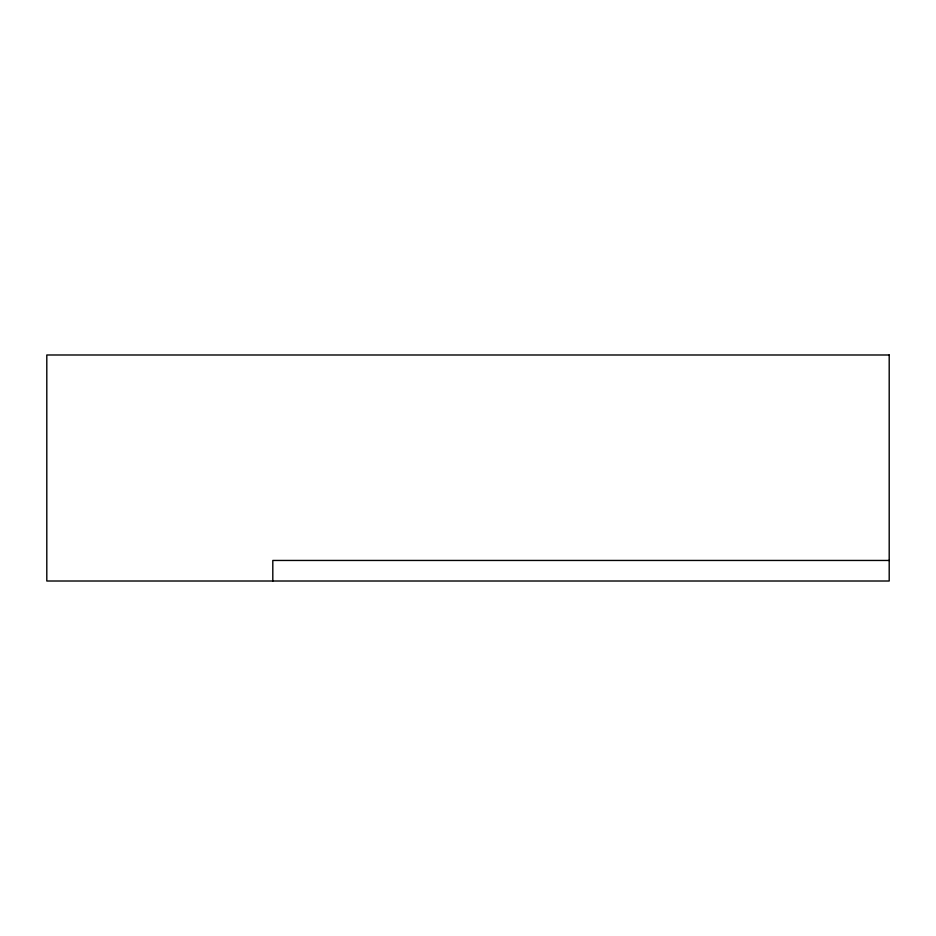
<?xml version="1.0" encoding="UTF-8"?>
<svg xmlns="http://www.w3.org/2000/svg" width="936" height="936" viewBox="0 0 936 936"><rect width="100%" height="100%" fill="white"/><g stroke="black" fill="none" stroke-linecap="round" stroke-linejoin="round"><path stroke-width="1.4" d="M889.2 560.453L272.809 560.453L272.809 581.01M889.2 354.99L46.8 354.99L46.8 581.01L889.2 581.01L889.2 354.99"/></g></svg>
